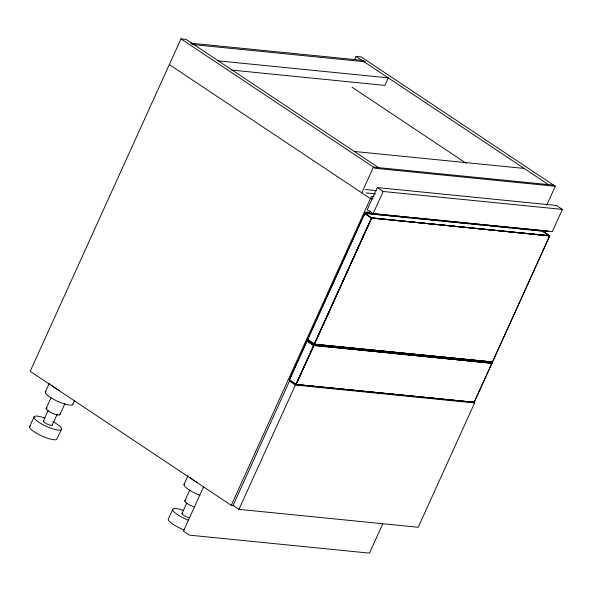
<?xml version="1.0" encoding="UTF-8"?>
<svg xmlns="http://www.w3.org/2000/svg" width="592" height="592" viewBox="0 0 592 592"><rect width="100%" height="100%" fill="white"/><g stroke="black" fill="none" stroke-linecap="round" stroke-linejoin="round"><path stroke-width="0.89" d="M307.152 340.74L289.325 380.086L306.967 340.859L313.834 345.528L306.893 340.903L313.945 345.425L296.022 384.534L313.849 345.18L492.041 363.229L313.834 345.528M549.65 235.623L371.687 218.167L364.798 213.394L371.687 218.167L314.3 344.241L371.547 217.834L549.82 235.86L371.591 217.974L364.702 213.468L307.522 339.63L314.359 344.27L492.64 361.919M542.82 231.228L549.776 235.956L543.086 231.45M371.613 217.826L314.278 344.233L492.47 362.06L549.709 235.638M542.886 231.183L549.768 235.912L492.944 360.979M307.559 339.586L314.552 344.122M549.724 235.956L371.613 217.893L314.359 344.27M491.945 363.333L474.192 402.338L295.941 384.497M314.374 344.248L307.611 339.586L364.657 213.542M313.775 345.188L296.059 384.489L289.288 379.96M378.532 167.632L186.095 39.375L180.989 38.865L30.177 371.325L231.287 505.353L233.833 505.612M29.6 426.699L33.988 417.034M45.325 392.045L49.343 383.179M46.117 408.547L51.082 397.602M43.305 421.127L48.159 410.434M52.281 425.071L57.135 414.378M59.925 414.615L64.883 403.67M61.598 429.17L56.521 439.545A15.111 3.552 24.4 0 1 39.005 434.602A15.111 3.552 24.4 0 1 30.222 425.966M72.934 404.181L74.762 400.155M354.519 59.681L356.021 56.366L361.127 56.876L555.296 186.28L546.756 205.106M172.679 509.468L168.291 519.14A15.111 3.552 24.4 0 0 184.142 529.914M184.016 484.478L188.034 475.613M184.808 500.98L189.773 490.035M182.003 513.56L186.85 502.867M203.544 486.868L183.439 531.194L189.329 535.124L369.467 553.135L382.75 523.861M361.764 192.829L373.426 167.122L553.564 185.126M231.287 505.353L371.436 196.389L374.196 196.67M291.316 381.278L289.473 381.1L233.078 505.427L238.968 509.357L418.211 527.272L474.606 402.937L472.401 401.465M377.267 187.56L367.195 209.76L373.093 213.69L552.329 231.605L562.4 209.405L556.502 205.476L377.267 187.56L383.165 191.49L562.4 209.405M369.438 212.565L370.2 210.885M369.682 213.742L369.889 213.298L548.17 231.117L547.963 231.561L369.682 213.742C367.906 211.588 364.953 212.476 364.48 215.162L364.132 214.933M238.968 509.357L295.371 385.022L474.606 402.937M373.093 213.69L383.165 191.49M474.392 402.175L474.037 402.316L491.922 363.236L489.68 361.512M364.465 214.208C365.168 211.559 368.254 211.433 369.889 213.298M314.256 344.196L492.551 362.023M309.705 341.177L306.893 340.903L309.986 341.051M313.915 345.247L295.985 384.482L474.318 402.279L295.919 384.445M306.893 340.903L309.764 341.073M543.597 231.331L544.137 230.71M313.819 345.336L492.033 363.229L489.717 361.764M218.337 60.872L388.271 77.855L384.852 85.389L231.45 70.056M354.26 151.456L524.186 168.439M555.296 186.28L375.158 168.276L180.989 38.865M365.508 189.551L376.534 190.654M366.233 192.925L375.424 193.843M372.982 198.86L370.429 198.609L169.327 64.58M365.767 213.475L369.512 213.838M370.511 213.964L375.099 214.422M376.778 214.578L381.366 215.037M382.439 215.162L387.027 215.621M388.707 215.769L392.533 216.169M394.368 216.354L398.956 216.813M400.636 216.961L404.462 217.36M406.297 217.545L410.885 218.004M412.572 218.159L416.398 218.552M418.078 218.707L422.821 219.195M424.501 219.351L428.327 219.743M430.007 219.898L434.669 220.35M435.668 220.483L440.256 220.942M441.935 221.09L446.523 221.549M447.596 221.674L452.184 222.133M453.864 222.281L457.69 222.681M459.525 222.866L464.113 223.325M465.793 223.48L469.619 223.872M471.299 224.028L476.049 224.516M477.729 224.671L481.555 225.064M483.235 225.219L487.897 225.67M489.658 225.863L493.484 226.262M495.164 226.41L499.752 226.869M500.825 226.995L505.413 227.454M507.092 227.602L510.918 228.001M512.753 228.186L517.341 228.645M519.021 228.793L522.847 229.193M524.682 229.378L529.27 229.837M530.95 229.992L534.783 230.384M536.463 230.54L541.206 231.028M296.289 384.393L289.281 379.805M356.021 56.366L548.458 184.615M352.025 87.187L466.259 163.318M489.754 361.66L491.885 362.977M289.473 381.1L295.371 385.022M52.2 424.708A4.914 1.154 24.4 0 1 46.953 423.983A4.914 1.154 24.4 0 1 44.037 420.816M59.792 414.052A7.555 1.776 24.4 0 1 51.726 412.935A7.555 1.776 24.4 0 1 47.242 408.066M52.858 421.637A15.111 3.552 24.4 0 1 58.319 430.081A15.111 3.552 24.4 0 1 35.868 420.017A15.111 3.552 24.4 0 1 45.044 418.137M72.949 404.188A15.111 3.552 24.4 0 1 56.543 400.828A15.111 3.552 24.4 0 1 45.984 391.327M59.126 390.261A15.111 3.552 24.4 0 1 51.156 384.948M189.47 517.741A4.914 1.154 24.4 0 1 183.542 515.24A4.914 1.154 24.4 0 1 182.728 513.249M194.798 507.055A7.555 1.776 24.4 0 1 186.539 503.111A7.555 1.776 24.4 0 1 185.932 500.499M188.522 520.235A15.111 3.552 24.4 0 1 172.857 510.43A15.111 3.552 24.4 0 1 183.742 510.57M199.859 495.245A15.111 3.552 24.4 0 1 184.682 483.76M197.143 482.339A15.111 3.552 24.4 0 1 189.847 477.381M363.266 60.428L190.639 43.172L192.718 44.555L365.345 61.812L363.266 60.428"/></g></svg>
